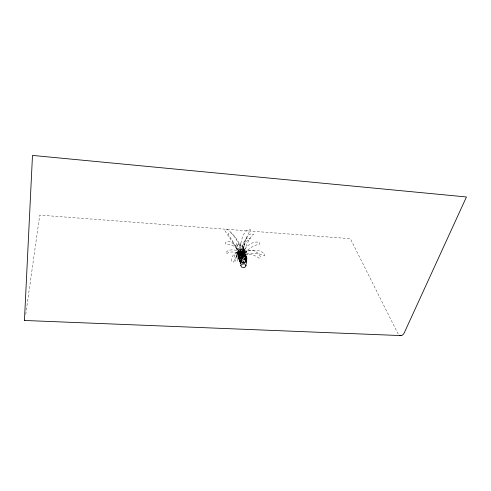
<?xml version="1.0" encoding="UTF-8"?>
<svg xmlns="http://www.w3.org/2000/svg" width="491" height="491" viewBox="0 0 491 491"><rect width="100%" height="100%" fill="white"/><g stroke="black" fill="none" stroke-linecap="round" stroke-linejoin="round"><path stroke-width="0.37" stroke-dasharray="2.46 1.84" d="M241.768 251.895L241.762 256.247L242.965 256.112L242.787 250.655L244.475 243.542L241.768 251.895L243.732 246.813L243.125 248.587M246.194 264.035L246.071 260.77L245.383 259.346L246.169 263.716M239.356 255.639L240.044 255.124L239.062 256.799L239.7 255.934L239.399 256.118M246.151 260.39L246.623 260.746L246.151 260.39L246.359 259.021L246.863 258.978M245.561 260.064L244.917 258.45L242.8 257.628L243.198 258.689L245.561 260.064L244.917 258.45M240.786 264.416L240.621 261.065L239.32 259.248L238.896 257.72L239.639 256.13L240.197 256.099M241.578 263.182L241.67 261.887L242.382 261.758M239.363 255.007L240.492 256.044L242.953 256.284L243.616 253.497L242.75 252.626L241.529 254.375L239.363 255.007C238.822 257.818 239.154 260.93 241.185 263.121M243.229 262.734L245.402 261.697L245.42 262.44L245.776 260.917L245.678 261.611L245.162 261.623L246.672 260.838L246.132 259.862L246.494 259.18L246.23 258.389L246.77 258.444L246.961 259.42L246.175 260.39L246.556 260.985L246.071 263.599M245.273 255.516L245.979 257.284L246.439 256.842L244.733 256.37L246.212 257.542L245.058 258.978L245.868 257.493L245.69 255.228L244.42 254.897L245.218 255.553L244.941 255.154L245.34 254.51M246.335 259.61L246.279 260.046L246.359 259.021L246.795 259.242M244.487 251.478L244.156 254.056L242.272 255.486L245.537 249.747L247.004 251.091L242.272 255.486M241.713 262.01L242.536 262.777M25.753 314.332L39.753 215.113L350.359 238.675L397.483 332.695A10.164 4.892 89.4 0 0 398.514 334.279M238.313 256.394L240.16 251.515L242.683 253.626L242.916 256.578L238.608 257.744L238.411 255.535L238.896 254.264L241.302 252.779L243.131 252.822L244.917 254.043L245.052 255.136L244.788 254.08L243.831 253.559L244.782 253.964L245.402 255.234L245.905 255.025L246.378 256.106L245.764 256.818L245.537 255.811L243.002 254.301L241.443 254.08L239.16 254.921L239.049 256.05L239.16 254.921L238.313 256.394L238.841 258.628L240.038 260.58L238.356 258.174L239.043 258.683L238.025 258.131L237.988 257.272L238.534 257.045M238.743 255.504L238.473 253.399L241.799 254.172L243.487 256.185L240.246 258.198L238.743 255.504L239.111 255.105L238.663 257.413L238.871 256.443L238.988 257.401L238.804 256.805L239.148 256.67M241.725 254.847L242.75 250.042L243.272 250.619L241.725 254.847L242.652 255.265L244.352 253.405L242.75 250.042M242.296 253.325L241.099 255.099L242.75 252.626L242.075 255.234L243.395 263.145M239.62 256.29L239 258.143L238.466 258.358L239.295 260.604L240.811 262.765L241.83 262.857M246.359 257.978L247.028 257.628L246.531 256.75L245.801 256.867L246.359 257.978L246.316 259.573L247.476 258.671L247.396 258.192L246.678 258.634L246.255 258.34L246.279 259.457L246.635 259.297L245.807 258.518L246.439 256.842L245.801 256.867L245.31 255.48L244.671 255.038L243.781 255.51L244.647 255.418M243.64 262.777L244.168 262.212L242.351 262.446L242.566 262.74M239.111 255.105L238.786 256.179L239.7 253.859L240.24 253.626L238.878 254.909M243.333 262.636L243.966 260.789L244.291 262.2M243.561 254.608L242.413 254.639L241.382 255.486L245.782 256.535L244.997 255.117L241.351 255.486L241.695 254.719L242.615 254.755L241.701 254.774L242.867 254.123L243.677 254.301M245.451 262.673L245.279 261.82L246.421 261.408L246.801 260.316L245.733 261.372M240.044 255.124L240.866 254.559M242.72 255.836L245.156 252.92L241.658 255.799L242.72 255.836C245.426 246.764 258.063 249.624 260.574 257.266L259.34 258.291C255.019 254.835 249.225 253.908 243.818 254.099L240.786 256.216L240.989 255.449L242.861 255.633C246.678 250.177 252.613 245.199 259.432 244.273L259.825 242.609C253.012 240.154 246.421 246.071 242.953 251.404L242.928 255.602L241.817 255.424M245.69 255.228L246.12 257.229L246.464 257.216L246.292 258.217L245.451 259.009L245.966 258.462L245.868 257.493M240.909 260.414L239.903 259.469L240.038 260.107L241.032 260.199L239.356 258.8L238.908 257.738L239.227 257.394M245.169 258.407L245.592 257.941M243.91 245.083L245.709 242.008L247.206 240.719L249.459 239.939L250.269 238.209L246.298 238.509C242.364 243.051 241.652 249.772 243.076 255.455M245.31 260.868L247.102 258.984M246.163 260.942L245.641 261.151L246.672 260.838L244.751 261.611L245.641 261.151L245.684 260.408L246.414 259.788M238.927 255.958L239.387 255.461L238.497 255.719L238.466 258.358L238.393 257.026L238.835 256.781M241.198 253.853L242.143 253.902L241.198 253.853L240.4 254.596L240.504 253.761L241.044 253.626L241.314 254.332L241.044 253.626M244.641 262.311L245.598 261.464L246.243 259.61L246.672 260.838L245.862 261.009M245.101 255.081L245.488 254.774M240.148 251.951L238.092 252.969L240.707 251.736L239.031 253.295L237.386 261.175L235.336 261.016C234.434 258.248 233.741 254.381 236.386 252.356L238.736 252.644L241.296 251.822L242.72 253.448L241.732 255.805L241.032 255.866L238.773 254.307L236.975 252.233M239.135 253.368L237.19 254.823L233.569 262.133L231.746 261.593C231.028 257.781 233.108 253.663 236.944 252.558L239.129 253.559L237.122 253.884L240.774 253.098L242.536 254.356L241.259 256.106L236.944 252.558M240.173 254.602L241.701 254.448L241.13 254.418M241.081 243.867L239.246 245.844L237.067 245.193L236.723 243.462L238.816 244.248L241.081 243.867C242.836 246.433 243.198 249.784 243.745 252.804L241.529 255.516L239.031 253.166L236.723 243.462M239.522 255.756L237.939 256.474L239.909 255.651L242.855 255.719L244.26 257.345L241.953 255.848L239.522 255.756L239.909 255.651M245.635 261.574L246.445 261.218L245.684 260.408M246.464 257.216L245.721 256.425L246.114 256.965M244.469 262.206L243.72 262.464L244.45 262.538M240.246 259.524L239.448 259.543L238.908 257.738M241.351 255.486L243.162 255.05M246.973 261.648L246.2 261.003L246.181 259.684L244.487 258.573L244.997 259.868L246.973 261.648L246.181 259.684M245.383 258.315L245.242 258.407M243.923 262.587L244.248 262.66M242.83 264.434L243.794 264.778M242.8 256.425L240.694 255.388L239.804 255.983L241.946 256.265L244.131 257.419L244.788 259.303L242.8 256.425L244.131 257.419M244.739 262.55L243.604 261.899L243.941 264.011M246.009 257.002L246.359 257.253M241.302 263.943L240.24 263.108L240.332 261.433L242.462 262.262L242.56 263.532M237.294 248.845C234.336 245.795 230.07 243.585 225.725 244.156L225.479 242.339L229.291 241.449C234.723 244.039 240.971 248.63 240.762 255.314L241.406 254.7L239.418 251.232L235.901 247.47L238.755 250.545L240.762 255.314M240.725 261.832L239.479 260.347L239.246 259.211L239.203 260.162L240.05 261.918L241.474 262.415L240.694 261.482L242.419 262.255L241.32 261.967L240.621 261.065M246.685 258.96L246.887 259.334M246.04 257.609L246.292 258.217L246.445 257.278M246.365 256.603L246.611 257.192L245.997 258.886L246.108 257.419M238.755 257.849L238.847 258.303M240.756 263.164L240.811 263.722M239.921 260.905L239.921 262.157L240.633 263.385L240.971 260.979L239.921 260.905M239.939 246.507L239.854 251.619L242.1 254.043L243.407 254.007C243.542 245.696 245.647 236.662 250.791 229.984L249.305 229.346C242.431 231.642 241.848 240.565 239.939 246.507M246.629 261.206L246.605 262.047L245.838 262.66L245.494 260.555L246.629 261.206M240.633 256.953L240.461 259.095L244.303 256.873L246.224 256.695L242.806 255.4L240.633 256.953M241.646 259.5L241.468 261.23L240.676 260.248L240.602 259.291L241.646 259.5M245.684 256.05L245.61 256.627L245.911 255.099L245.426 255.338L245.93 256.879L245.911 255.099L245.696 255.498L245.297 255.05L245.684 256.05M238.497 257.266L238.098 260.077L241.725 257.278L240.829 253.73L238.043 251.957L238.497 257.266M240.345 254.479C236.613 247.39 229.849 238.387 224.878 230.69L226.707 229.18C234.98 234.287 239.54 243.929 244.162 252.178L242.272 255.062C237.515 252.399 231.605 250.392 226.455 253.626L225.934 252.478C228.499 248.912 233.71 249.71 237.429 250.594L240.038 252.681L240.345 254.479M242.812 253.896L242.173 257.394L236.711 256.744L236.22 254.24L238.153 251.822L240.498 250.293L242.812 253.896L243.831 253.08C245.531 246.445 248.323 239.841 252.89 234.643L253.62 234.453L250.901 233.882L249.324 234.532C245.119 239.08 242.505 244.96 241.161 250.95L242.812 253.878M240.578 260.58L240.357 261.721L242.609 258.438L241.554 258.395L240.578 260.58M240.351 262.176L240.025 263.765L242.431 260.604L241.4 260.316L240.351 262.176M244.813 258.923L244.53 260.279L243.972 258.561L244.764 258.002L244.813 258.923M245.236 254.166L245.07 254.804L244.714 254.013L244.015 253.822L244.61 253.54L245.236 254.166M264.784 254.804L264.489 255.964C258.395 252.484 250.097 252.687 243.665 255.265L243.518 254.614L244.978 252.067C251.042 249.723 260.764 248.679 264.784 254.804M243.843 250.079L242.732 254.16L241.044 256.044L239.657 249.281L241.498 249.152L243.843 250.079M242.376 256.658L241.732 258.935L241.535 256.253L240.222 254.191L238.773 253.246L240.688 254.24L242.376 256.658M244.899 250.269L243.696 254.105L240.455 256.063L237.036 252.294L239.154 249.373L242.364 249.133L244.899 250.269M246.654 259.911L246.23 261.249L245.549 259.205L246.568 258.886L246.654 259.911M237.81 251.951L236.809 254.835L241.026 256.37L242.529 253.994L241.67 250.956L239.89 250.821L237.81 251.951M244.782 262.304L244.635 262.722L244.782 262.304M242.677 256.529L241.498 259.831L239.123 257.069L236.932 255.412L235.57 255.013L239.32 254.804L242.677 256.529M242.493 254.976L241.873 256.633L243.033 257.763L244.911 254.669L245.721 254.215L242.493 254.976M243.665 249.281L241.541 254.571L244.088 255.983L247.593 254.473L244.862 249.465L243.665 249.281M241.805 251.797L240.78 254.086L240.209 254.406L238.049 252.871L234.557 244.383L228.18 233.992L229.751 232.765L230.653 232.697C236.3 237.448 239.301 244.984 241.805 251.797M241.345 259.831L240.872 260.807L241.345 259.831L242.554 259.205L241.345 259.831M237.546 252.116L236.331 254.393L236.938 258.248L242.511 257.272L242.315 254.007L239.123 251.502L237.546 252.116M242.529 255.627L242.253 256.118L243.229 256.007L242.529 255.627M242.48 254.178L241.026 256.277L237.975 253.601L237.951 251.779L239.958 250.926L242.216 250.797L242.48 254.178M240.443 253.19L239.884 253.853L240.878 253.16L240.443 253.19M246.114 252.57L243.818 254.995L240.995 255.032L240.375 250.563L242.235 250.079L246.114 252.57M243.935 259.328L242.572 259.899L243.935 259.328M243.579 253.81L242.928 254.264L244.536 254.571L244.506 253.97L243.579 253.81M242.793 252.945L242.124 253.141L242.855 252.969M244.549 255.762L243.745 255.786L244.911 256.265L244.549 255.762M240.762 261.286L239.804 260.39L240.762 261.286"/><path stroke-width="0.74" d="M246.169 264.643L245.69 266.687L243.996 267.663L241.578 267.055L240.621 265.097M240.786 265.318L243.1 263.569L244.401 263.563L245.966 265.613M24.66 320.476L400.975 335.586M24.826 320.175A11.631 0.534 -84.8 0 1 24.624 316.769L32.486 155.414L466.45 196.971L404.412 332.493A10.164 4.892 89.4 0 1 399.705 335.267"/></g></svg>
